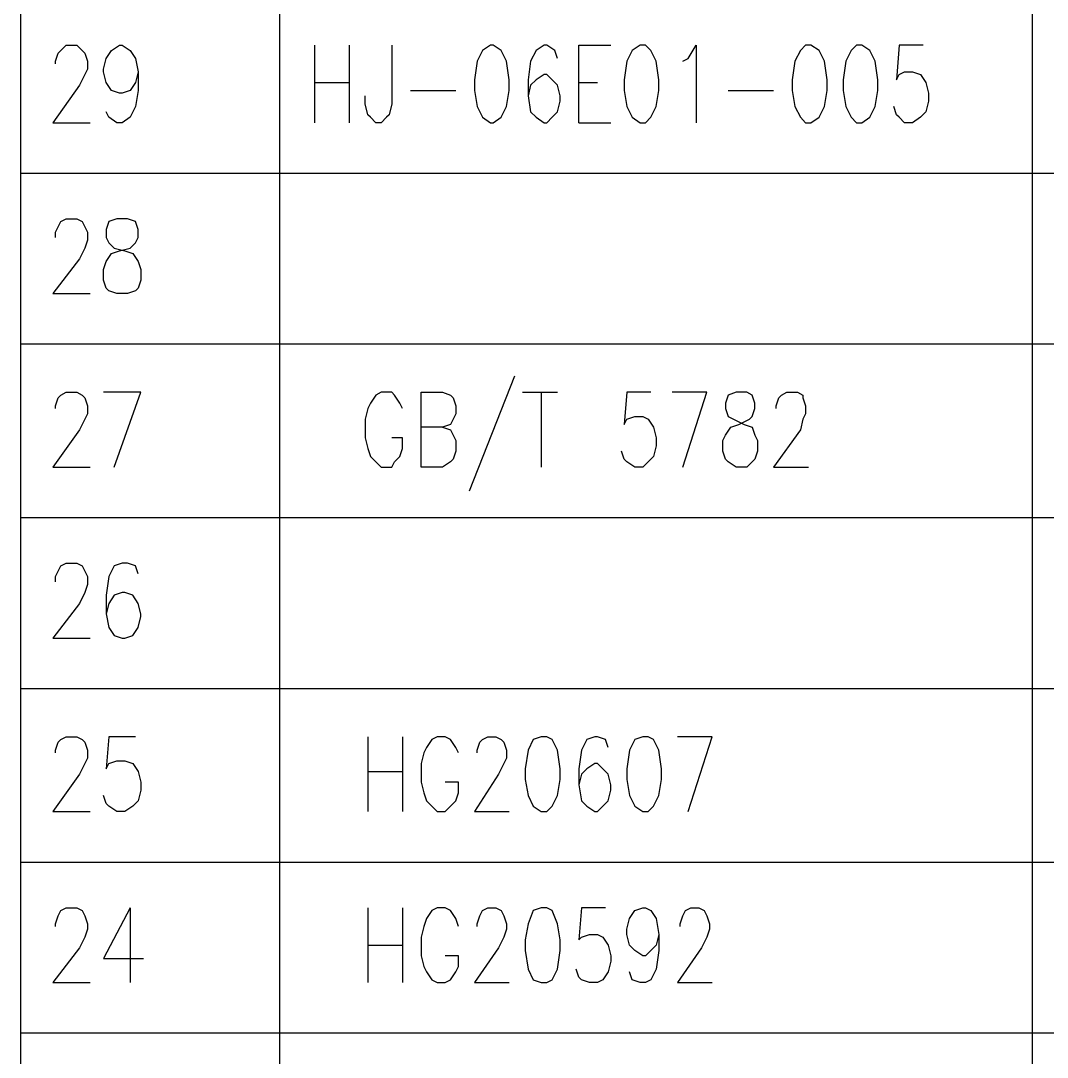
# Model space of a CAD drawing. Extents: x 0.3 to 16.2, y 0.3 to 22.9.
# Drawn here: x 11.143 to 12.425, y 7.247 to 8.541 of the extents above; entities that cross this region are included whole.
import ezdxf

# ---------------------------------------------------------------- set-up
doc = ezdxf.new("R2010")
doc.units = 0
doc.header["$MEASUREMENT"] = 0
doc.linetypes.add('AUSGEZOGEN', pattern=[0])
doc.layers.get('0').update_dxf_attribs({"linetype": 'AUSGEZOGEN'})

msp = doc.modelspace()

# ---------------------------------------------------------------- linework, layer by layer
for points in [[(11.1433, 8.35), (11.1433, 8.5667)], [(11.4667, 8.35), (11.4667, 8.5667)], [(12.4067, 8.35), (12.4067, 8.5667)], [(11.1867, 8.4867), (11.1867, 8.49), (11.1867, 8.49), (11.19, 8.5), (11.19, 8.5), (11.1933, 8.5033), (11.1933, 8.5033), (11.2, 8.51), (11.2, 8.51), (11.2133, 8.51), (11.2133, 8.51), (11.22, 8.5033), (11.22, 8.5033), (11.2233, 8.5), (11.2233, 8.5), (11.2267, 8.49), (11.2267, 8.49), (11.2267, 8.48), (11.2267, 8.48), (11.2233, 8.4733), (11.2233, 8.4733), (11.2167, 8.46), (11.2167, 8.46), (11.1833, 8.4133), (11.1833, 8.4133), (11.23, 8.4133)], [(11.29, 8.4767), (11.2867, 8.4633), (11.2867, 8.4633), (11.28, 8.4533), (11.28, 8.4533), (11.27, 8.45), (11.27, 8.45), (11.2667, 8.45), (11.2667, 8.45), (11.2567, 8.4533), (11.2567, 8.4533), (11.25, 8.4633), (11.25, 8.4633), (11.2467, 8.4767), (11.2467, 8.4767), (11.2467, 8.48), (11.2467, 8.48), (11.25, 8.4933), (11.25, 8.4933), (11.2567, 8.5033), (11.2567, 8.5033), (11.2667, 8.51), (11.2667, 8.51), (11.27, 8.51), (11.27, 8.51), (11.28, 8.5033), (11.28, 8.5033), (11.2867, 8.4933), (11.2867, 8.4933), (11.29, 8.4767), (11.29, 8.4767), (11.29, 8.4533), (11.29, 8.4533), (11.2867, 8.4333), (11.2867, 8.4333), (11.28, 8.42), (11.28, 8.42), (11.27, 8.4133), (11.27, 8.4133), (11.2633, 8.4133), (11.2633, 8.4133), (11.2533, 8.42), (11.2533, 8.42), (11.25, 8.4267)], [(11.51, 8.51), (11.51, 8.4133)], [(11.5533, 8.51), (11.5533, 8.4133)], [(11.6067, 8.51), (11.6067, 8.4367), (11.6067, 8.4367), (11.6033, 8.4233), (11.6033, 8.4233), (11.6, 8.42), (11.6, 8.42), (11.5933, 8.4133), (11.5933, 8.4133), (11.5867, 8.4133), (11.5867, 8.4133), (11.58, 8.42), (11.58, 8.42), (11.5767, 8.4233), (11.5767, 8.4233), (11.5733, 8.4367), (11.5733, 8.4367), (11.5733, 8.4467)], [(11.73, 8.51), (11.72, 8.5033), (11.72, 8.5033), (11.7133, 8.49), (11.7133, 8.49), (11.71, 8.4667), (11.71, 8.4667), (11.71, 8.4533), (11.71, 8.4533), (11.7133, 8.4333), (11.7133, 8.4333), (11.72, 8.42), (11.72, 8.42), (11.73, 8.4133), (11.73, 8.4133), (11.7333, 8.4133), (11.7333, 8.4133), (11.7433, 8.42), (11.7433, 8.42), (11.75, 8.4333), (11.75, 8.4333), (11.7533, 8.4533), (11.7533, 8.4533), (11.7533, 8.4667), (11.7533, 8.4667), (11.75, 8.49), (11.75, 8.49), (11.7433, 8.5033), (11.7433, 8.5033), (11.7333, 8.51), (11.7333, 8.51), (11.73, 8.51), (11.73, 8.51)], [(11.8133, 8.4933), (11.81, 8.5033), (11.81, 8.5033), (11.8, 8.51), (11.8, 8.51), (11.7967, 8.51), (11.7967, 8.51), (11.7867, 8.5033), (11.7867, 8.5033), (11.78, 8.49), (11.78, 8.49), (11.7767, 8.4667), (11.7767, 8.4667), (11.7767, 8.4467), (11.7767, 8.4467), (11.78, 8.4267), (11.78, 8.4267), (11.7867, 8.42), (11.7867, 8.42), (11.7967, 8.4133), (11.7967, 8.4133), (11.8, 8.4133), (11.8, 8.4133), (11.8067, 8.42), (11.8067, 8.42), (11.8133, 8.4267), (11.8133, 8.4267), (11.8167, 8.44), (11.8167, 8.44), (11.8167, 8.4467), (11.8167, 8.4467), (11.8133, 8.46), (11.8133, 8.46), (11.8067, 8.4667), (11.8067, 8.4667), (11.8, 8.4733), (11.8, 8.4733), (11.7967, 8.4733), (11.7967, 8.4733), (11.7867, 8.4667), (11.7867, 8.4667), (11.78, 8.46), (11.78, 8.46), (11.7767, 8.4467)], [(11.84, 8.4133), (11.84, 8.51), (11.84, 8.51), (11.88, 8.51)], [(11.9167, 8.51), (11.9067, 8.5033), (11.9067, 8.5033), (11.9, 8.49), (11.9, 8.49), (11.8967, 8.4667), (11.8967, 8.4667), (11.8967, 8.4533), (11.8967, 8.4533), (11.9, 8.4333), (11.9, 8.4333), (11.9067, 8.42), (11.9067, 8.42), (11.9167, 8.4133), (11.9167, 8.4133), (11.9233, 8.4133), (11.9233, 8.4133), (11.93, 8.42), (11.93, 8.42), (11.9367, 8.4333), (11.9367, 8.4333), (11.94, 8.4533), (11.94, 8.4533), (11.94, 8.4667), (11.94, 8.4667), (11.9367, 8.49), (11.9367, 8.49), (11.93, 8.5033), (11.93, 8.5033), (11.9233, 8.51), (11.9233, 8.51), (11.9167, 8.51), (11.9167, 8.51)], [(11.97, 8.49), (11.9767, 8.4933), (11.9767, 8.4933), (11.9867, 8.51), (11.9867, 8.51), (11.9867, 8.4133)], [(12.1233, 8.51), (12.1167, 8.5033), (12.1167, 8.5033), (12.11, 8.49), (12.11, 8.49), (12.1067, 8.4667), (12.1067, 8.4667), (12.1067, 8.4533), (12.1067, 8.4533), (12.11, 8.4333), (12.11, 8.4333), (12.1167, 8.42), (12.1167, 8.42), (12.1233, 8.4133), (12.1233, 8.4133), (12.13, 8.4133), (12.13, 8.4133), (12.14, 8.42), (12.14, 8.42), (12.1467, 8.4333), (12.1467, 8.4333), (12.15, 8.4533), (12.15, 8.4533), (12.15, 8.4667), (12.15, 8.4667), (12.1467, 8.49), (12.1467, 8.49), (12.14, 8.5033), (12.14, 8.5033), (12.13, 8.51), (12.13, 8.51), (12.1233, 8.51), (12.1233, 8.51)], [(12.1867, 8.51), (12.18, 8.5033), (12.18, 8.5033), (12.1733, 8.49), (12.1733, 8.49), (12.17, 8.4667), (12.17, 8.4667), (12.17, 8.4533), (12.17, 8.4533), (12.1733, 8.4333), (12.1733, 8.4333), (12.18, 8.42), (12.18, 8.42), (12.1867, 8.4133), (12.1867, 8.4133), (12.1933, 8.4133), (12.1933, 8.4133), (12.2033, 8.42), (12.2033, 8.42), (12.21, 8.4333), (12.21, 8.4333), (12.2133, 8.4533), (12.2133, 8.4533), (12.2133, 8.4667), (12.2133, 8.4667), (12.21, 8.49), (12.21, 8.49), (12.2033, 8.5033), (12.2033, 8.5033), (12.1933, 8.51), (12.1933, 8.51), (12.1867, 8.51), (12.1867, 8.51)], [(12.27, 8.51), (12.24, 8.51), (12.24, 8.51), (12.2367, 8.4667), (12.2367, 8.4667), (12.24, 8.4733), (12.24, 8.4733), (12.2467, 8.4767), (12.2467, 8.4767), (12.2567, 8.4767), (12.2567, 8.4767), (12.2667, 8.4733), (12.2667, 8.4733), (12.2733, 8.4633), (12.2733, 8.4633), (12.2767, 8.45), (12.2767, 8.45), (12.2767, 8.44), (12.2767, 8.44), (12.2733, 8.4267), (12.2733, 8.4267), (12.2667, 8.42), (12.2667, 8.42), (12.2567, 8.4133), (12.2567, 8.4133), (12.2467, 8.4133), (12.2467, 8.4133), (12.24, 8.42), (12.24, 8.42), (12.2367, 8.4233), (12.2367, 8.4233), (12.2333, 8.4333)], [(11.51, 8.4633), (11.5533, 8.4633)], [(11.84, 8.4633), (11.8633, 8.4633)], [(11.63, 8.4533), (11.6867, 8.4533)], [(12.0267, 8.4533), (12.0833, 8.4533)], [(11.84, 8.4133), (11.88, 8.4133)], [(15.9833, 8.35), (11.1433, 8.35)], [(11.1433, 8.1367), (11.1433, 8.35)], [(11.4667, 8.1367), (11.4667, 8.35)], [(12.4067, 8.1367), (12.4067, 8.35)], [(11.1867, 8.27), (11.1867, 8.2767), (11.1867, 8.2767), (11.19, 8.2833), (11.19, 8.2833), (11.1933, 8.29), (11.1933, 8.29), (11.2, 8.2933), (11.2, 8.2933), (11.2133, 8.2933), (11.2133, 8.2933), (11.22, 8.29), (11.22, 8.29), (11.2233, 8.2833), (11.2233, 8.2833), (11.2267, 8.2767), (11.2267, 8.2767), (11.2267, 8.2667), (11.2267, 8.2667), (11.2233, 8.2567), (11.2233, 8.2567), (11.2167, 8.2433), (11.2167, 8.2433), (11.1833, 8.2), (11.1833, 8.2), (11.23, 8.2)], [(11.2633, 8.2933), (11.2533, 8.29), (11.2533, 8.29), (11.25, 8.28), (11.25, 8.28), (11.25, 8.27), (11.25, 8.27), (11.2533, 8.2633), (11.2533, 8.2633), (11.26, 8.2567), (11.26, 8.2567), (11.2733, 8.2533), (11.2733, 8.2533), (11.2833, 8.25), (11.2833, 8.25), (11.29, 8.24), (11.29, 8.24), (11.2933, 8.23), (11.2933, 8.23), (11.2933, 8.2167), (11.2933, 8.2167), (11.29, 8.2067), (11.29, 8.2067), (11.2867, 8.2033), (11.2867, 8.2033), (11.2767, 8.2), (11.2767, 8.2), (11.2633, 8.2), (11.2633, 8.2), (11.2533, 8.2033), (11.2533, 8.2033), (11.25, 8.2067), (11.25, 8.2067), (11.2467, 8.2167), (11.2467, 8.2167), (11.2467, 8.23), (11.2467, 8.23), (11.25, 8.24), (11.25, 8.24), (11.2567, 8.25), (11.2567, 8.25), (11.2667, 8.2533), (11.2667, 8.2533), (11.28, 8.2567), (11.28, 8.2567), (11.2867, 8.2633), (11.2867, 8.2633), (11.29, 8.27), (11.29, 8.27), (11.29, 8.28), (11.29, 8.28), (11.2867, 8.29), (11.2867, 8.29), (11.2767, 8.2933), (11.2767, 8.2933), (11.2633, 8.2933), (11.2633, 8.2933)], [(15.9833, 8.1367), (11.1433, 8.1367)], [(11.1433, 7.92), (11.1433, 8.1367)], [(11.4667, 7.92), (11.4667, 8.1367)], [(12.4067, 7.92), (12.4067, 8.1367)], [(11.76, 8.0967), (11.7033, 7.9533)], [(11.1867, 8.0567), (11.1867, 8.06), (11.1867, 8.06), (11.19, 8.07), (11.19, 8.07), (11.1933, 8.0733), (11.1933, 8.0733), (11.2, 8.0767), (11.2, 8.0767), (11.2133, 8.0767), (11.2133, 8.0767), (11.22, 8.0733), (11.22, 8.0733), (11.2233, 8.07), (11.2233, 8.07), (11.2267, 8.06), (11.2267, 8.06), (11.2267, 8.05), (11.2267, 8.05), (11.2233, 8.0433), (11.2233, 8.0433), (11.2167, 8.03), (11.2167, 8.03), (11.1833, 7.9833), (11.1833, 7.9833), (11.23, 7.9833)], [(11.26, 7.9833), (11.2933, 8.0767), (11.2933, 8.0767), (11.2467, 8.0767)], [(11.62, 8.0567), (11.6167, 8.0633), (11.6167, 8.0633), (11.61, 8.0733), (11.61, 8.0733), (11.6067, 8.0767), (11.6067, 8.0767), (11.5933, 8.0767), (11.5933, 8.0767), (11.5867, 8.0733), (11.5867, 8.0733), (11.58, 8.0633), (11.58, 8.0633), (11.5767, 8.0567), (11.5767, 8.0567), (11.5733, 8.0433), (11.5733, 8.0433), (11.5733, 8.02), (11.5733, 8.02), (11.5767, 8.0067), (11.5767, 8.0067), (11.58, 7.9967), (11.58, 7.9967), (11.5867, 7.99), (11.5867, 7.99), (11.5933, 7.9833), (11.5933, 7.9833), (11.6067, 7.9833), (11.6067, 7.9833), (11.61, 7.99), (11.61, 7.99), (11.6167, 7.9967), (11.6167, 7.9967), (11.62, 8.0067), (11.62, 8.0067), (11.62, 8.02), (11.62, 8.02), (11.6067, 8.02)], [(11.6433, 7.9833), (11.6433, 8.0767), (11.6433, 8.0767), (11.67, 8.0767), (11.67, 8.0767), (11.68, 8.0733), (11.68, 8.0733), (11.6833, 8.07), (11.6833, 8.07), (11.6867, 8.06), (11.6867, 8.06), (11.6867, 8.05), (11.6867, 8.05), (11.6833, 8.0433), (11.6833, 8.0433), (11.68, 8.0367), (11.68, 8.0367), (11.67, 8.0333), (11.67, 8.0333), (11.6433, 8.0333)], [(11.77, 8.0767), (11.8133, 8.0767)], [(11.7933, 8.0767), (11.7933, 7.9833)], [(11.93, 8.0767), (11.9, 8.0767), (11.9, 8.0767), (11.8967, 8.0367), (11.8967, 8.0367), (11.9, 8.0433), (11.9, 8.0433), (11.91, 8.0467), (11.91, 8.0467), (11.92, 8.0467), (11.92, 8.0467), (11.9267, 8.0433), (11.9267, 8.0433), (11.9333, 8.0333), (11.9333, 8.0333), (11.9367, 8.02), (11.9367, 8.02), (11.9367, 8.01), (11.9367, 8.01), (11.9333, 7.9967), (11.9333, 7.9967), (11.9267, 7.99), (11.9267, 7.99), (11.92, 7.9833), (11.92, 7.9833), (11.91, 7.9833), (11.91, 7.9833), (11.9, 7.99), (11.9, 7.99), (11.8967, 7.9933), (11.8967, 7.9933), (11.8933, 8.0033)], [(11.97, 7.9833), (12, 8.0767), (12, 8.0767), (11.9567, 8.0767)], [(12.0367, 8.0767), (12.0267, 8.0733), (12.0267, 8.0733), (12.0233, 8.0633), (12.0233, 8.0633), (12.0233, 8.0567), (12.0233, 8.0567), (12.0267, 8.0467), (12.0267, 8.0467), (12.0333, 8.0433), (12.0333, 8.0433), (12.0467, 8.0367), (12.0467, 8.0367), (12.0567, 8.0333), (12.0567, 8.0333), (12.06, 8.0233), (12.06, 8.0233), (12.0633, 8.0167), (12.0633, 8.0167), (12.0633, 8.0033), (12.0633, 8.0033), (12.06, 7.9933), (12.06, 7.9933), (12.0567, 7.99), (12.0567, 7.99), (12.05, 7.9833), (12.05, 7.9833), (12.0367, 7.9833), (12.0367, 7.9833), (12.0267, 7.99), (12.0267, 7.99), (12.0233, 7.9933), (12.0233, 7.9933), (12.02, 8.0033), (12.02, 8.0033), (12.02, 8.0167), (12.02, 8.0167), (12.0233, 8.0233), (12.0233, 8.0233), (12.03, 8.0333), (12.03, 8.0333), (12.04, 8.0367), (12.04, 8.0367), (12.0533, 8.0433), (12.0533, 8.0433), (12.0567, 8.0467), (12.0567, 8.0467), (12.06, 8.0567), (12.06, 8.0567), (12.06, 8.0633), (12.06, 8.0633), (12.0567, 8.0733), (12.0567, 8.0733), (12.05, 8.0767), (12.05, 8.0767), (12.0367, 8.0767), (12.0367, 8.0767)], [(12.0867, 8.0567), (12.0867, 8.06), (12.0867, 8.06), (12.09, 8.07), (12.09, 8.07), (12.0933, 8.0733), (12.0933, 8.0733), (12.1, 8.0767), (12.1, 8.0767), (12.1133, 8.0767), (12.1133, 8.0767), (12.12, 8.0733), (12.12, 8.0733), (12.12, 8.07), (12.12, 8.07), (12.1233, 8.06), (12.1233, 8.06), (12.1233, 8.05), (12.1233, 8.05), (12.12, 8.0433), (12.12, 8.0433), (12.1167, 8.03), (12.1167, 8.03), (12.0833, 7.9833), (12.0833, 7.9833), (12.1267, 7.9833)], [(11.67, 8.0333), (11.68, 8.03), (11.68, 8.03), (11.6833, 8.0233), (11.6833, 8.0233), (11.6867, 8.0167), (11.6867, 8.0167), (11.6867, 8.0033), (11.6867, 8.0033), (11.6833, 7.9933), (11.6833, 7.9933), (11.68, 7.99), (11.68, 7.99), (11.67, 7.9833), (11.67, 7.9833), (11.6433, 7.9833)], [(15.9833, 7.92), (11.1433, 7.92)], [(11.1433, 7.7067), (11.1433, 7.92)], [(11.4667, 7.7067), (11.4667, 7.92)], [(12.4067, 7.7067), (12.4067, 7.92)], [(11.1867, 7.84), (11.1867, 7.8467), (11.1867, 7.8467), (11.19, 7.8533), (11.19, 7.8533), (11.1933, 7.86), (11.1933, 7.86), (11.2, 7.8633), (11.2, 7.8633), (11.2133, 7.8633), (11.2133, 7.8633), (11.22, 7.86), (11.22, 7.86), (11.2233, 7.8533), (11.2233, 7.8533), (11.2267, 7.8467), (11.2267, 7.8467), (11.2267, 7.8367), (11.2267, 7.8367), (11.2233, 7.8267), (11.2233, 7.8267), (11.2167, 7.8133), (11.2167, 7.8133), (11.1833, 7.77), (11.1833, 7.77), (11.23, 7.77)], [(11.29, 7.85), (11.2867, 7.86), (11.2867, 7.86), (11.2767, 7.8633), (11.2767, 7.8633), (11.27, 7.8633), (11.27, 7.8633), (11.26, 7.86), (11.26, 7.86), (11.2533, 7.8467), (11.2533, 7.8467), (11.25, 7.8233), (11.25, 7.8233), (11.25, 7.8), (11.25, 7.8), (11.2533, 7.7833), (11.2533, 7.7833), (11.26, 7.7733), (11.26, 7.7733), (11.27, 7.77), (11.27, 7.77), (11.2733, 7.77), (11.2733, 7.77), (11.2833, 7.7733), (11.2833, 7.7733), (11.29, 7.7833), (11.29, 7.7833), (11.2933, 7.7967), (11.2933, 7.7967), (11.2933, 7.8), (11.2933, 7.8), (11.29, 7.8133), (11.29, 7.8133), (11.2833, 7.8233), (11.2833, 7.8233), (11.2733, 7.8267), (11.2733, 7.8267), (11.27, 7.8267), (11.27, 7.8267), (11.26, 7.8233), (11.26, 7.8233), (11.2533, 7.8133), (11.2533, 7.8133), (11.25, 7.8)], [(15.9833, 7.7067), (11.1433, 7.7067)], [(11.1433, 7.49), (11.1433, 7.7067)], [(11.4667, 7.49), (11.4667, 7.7067)], [(12.4067, 7.49), (12.4067, 7.7067)], [(11.1867, 7.6267), (11.1867, 7.63), (11.1867, 7.63), (11.19, 7.64), (11.19, 7.64), (11.1933, 7.6433), (11.1933, 7.6433), (11.2, 7.6467), (11.2, 7.6467), (11.2133, 7.6467), (11.2133, 7.6467), (11.22, 7.6433), (11.22, 7.6433), (11.2233, 7.64), (11.2233, 7.64), (11.2267, 7.63), (11.2267, 7.63), (11.2267, 7.62), (11.2267, 7.62), (11.2233, 7.6133), (11.2233, 7.6133), (11.2167, 7.6), (11.2167, 7.6), (11.1833, 7.5533), (11.1833, 7.5533), (11.23, 7.5533)], [(11.2867, 7.6467), (11.2533, 7.6467), (11.2533, 7.6467), (11.25, 7.6067), (11.25, 7.6067), (11.2533, 7.6133), (11.2533, 7.6133), (11.2633, 7.6167), (11.2633, 7.6167), (11.2733, 7.6167), (11.2733, 7.6167), (11.2833, 7.6133), (11.2833, 7.6133), (11.29, 7.6033), (11.29, 7.6033), (11.2933, 7.59), (11.2933, 7.59), (11.2933, 7.58), (11.2933, 7.58), (11.29, 7.5667), (11.29, 7.5667), (11.2833, 7.56), (11.2833, 7.56), (11.2733, 7.5533), (11.2733, 7.5533), (11.2633, 7.5533), (11.2633, 7.5533), (11.2533, 7.56), (11.2533, 7.56), (11.25, 7.5633), (11.25, 7.5633), (11.2467, 7.5733)], [(11.5767, 7.6467), (11.5767, 7.5533)], [(11.62, 7.6467), (11.62, 7.5533)], [(11.69, 7.6267), (11.6867, 7.6333), (11.6867, 7.6333), (11.68, 7.6433), (11.68, 7.6433), (11.6733, 7.6467), (11.6733, 7.6467), (11.6633, 7.6467), (11.6633, 7.6467), (11.6567, 7.6433), (11.6567, 7.6433), (11.65, 7.6333), (11.65, 7.6333), (11.6467, 7.6267), (11.6467, 7.6267), (11.6433, 7.6133), (11.6433, 7.6133), (11.6433, 7.59), (11.6433, 7.59), (11.6467, 7.5767), (11.6467, 7.5767), (11.65, 7.5667), (11.65, 7.5667), (11.6567, 7.56), (11.6567, 7.56), (11.6633, 7.5533), (11.6633, 7.5533), (11.6733, 7.5533), (11.6733, 7.5533), (11.68, 7.56), (11.68, 7.56), (11.6867, 7.5667), (11.6867, 7.5667), (11.69, 7.5767), (11.69, 7.5767), (11.69, 7.59), (11.69, 7.59), (11.6733, 7.59)], [(11.7133, 7.6267), (11.7133, 7.63), (11.7133, 7.63), (11.7167, 7.64), (11.7167, 7.64), (11.72, 7.6433), (11.72, 7.6433), (11.7267, 7.6467), (11.7267, 7.6467), (11.7367, 7.6467), (11.7367, 7.6467), (11.7433, 7.6433), (11.7433, 7.6433), (11.7467, 7.64), (11.7467, 7.64), (11.75, 7.63), (11.75, 7.63), (11.75, 7.62), (11.75, 7.62), (11.7467, 7.6133), (11.7467, 7.6133), (11.74, 7.6), (11.74, 7.6), (11.71, 7.5533), (11.71, 7.5533), (11.7533, 7.5533)], [(11.7933, 7.6467), (11.7833, 7.6433), (11.7833, 7.6433), (11.7767, 7.63), (11.7767, 7.63), (11.7733, 7.6067), (11.7733, 7.6067), (11.7733, 7.5933), (11.7733, 7.5933), (11.7767, 7.5733), (11.7767, 7.5733), (11.7833, 7.56), (11.7833, 7.56), (11.7933, 7.5533), (11.7933, 7.5533), (11.8, 7.5533), (11.8, 7.5533), (11.8067, 7.56), (11.8067, 7.56), (11.8133, 7.5733), (11.8133, 7.5733), (11.8167, 7.5933), (11.8167, 7.5933), (11.8167, 7.6067), (11.8167, 7.6067), (11.8133, 7.63), (11.8133, 7.63), (11.8067, 7.6433), (11.8067, 7.6433), (11.8, 7.6467), (11.8, 7.6467), (11.7933, 7.6467), (11.7933, 7.6467)], [(11.8767, 7.6333), (11.8733, 7.6433), (11.8733, 7.6433), (11.8633, 7.6467), (11.8633, 7.6467), (11.86, 7.6467), (11.86, 7.6467), (11.85, 7.6433), (11.85, 7.6433), (11.8433, 7.63), (11.8433, 7.63), (11.84, 7.6067), (11.84, 7.6067), (11.84, 7.5867), (11.84, 7.5867), (11.8433, 7.5667), (11.8433, 7.5667), (11.85, 7.56), (11.85, 7.56), (11.86, 7.5533), (11.86, 7.5533), (11.8633, 7.5533), (11.8633, 7.5533), (11.87, 7.56), (11.87, 7.56), (11.8767, 7.5667), (11.8767, 7.5667), (11.88, 7.58), (11.88, 7.58), (11.88, 7.5867), (11.88, 7.5867), (11.8767, 7.6), (11.8767, 7.6), (11.87, 7.6067), (11.87, 7.6067), (11.8633, 7.6133), (11.8633, 7.6133), (11.86, 7.6133), (11.86, 7.6133), (11.85, 7.6067), (11.85, 7.6067), (11.8433, 7.6), (11.8433, 7.6), (11.84, 7.5867)], [(11.92, 7.6467), (11.91, 7.6433), (11.91, 7.6433), (11.9033, 7.63), (11.9033, 7.63), (11.9, 7.6067), (11.9, 7.6067), (11.9, 7.5933), (11.9, 7.5933), (11.9033, 7.5733), (11.9033, 7.5733), (11.91, 7.56), (11.91, 7.56), (11.92, 7.5533), (11.92, 7.5533), (11.9267, 7.5533), (11.9267, 7.5533), (11.9333, 7.56), (11.9333, 7.56), (11.94, 7.5733), (11.94, 7.5733), (11.9433, 7.5933), (11.9433, 7.5933), (11.9433, 7.6067), (11.9433, 7.6067), (11.94, 7.63), (11.94, 7.63), (11.9333, 7.6433), (11.9333, 7.6433), (11.9267, 7.6467), (11.9267, 7.6467), (11.92, 7.6467), (11.92, 7.6467)], [(11.9767, 7.5533), (12.0067, 7.6467), (12.0067, 7.6467), (11.9633, 7.6467)], [(11.5767, 7.6033), (11.62, 7.6033)], [(15.9833, 7.49), (11.1433, 7.49)], [(11.1433, 7.2767), (11.1433, 7.49)], [(11.4667, 7.2767), (11.4667, 7.49)], [(12.4067, 7.2767), (12.4067, 7.49)], [(11.1867, 7.41), (11.1867, 7.4133), (11.1867, 7.4133), (11.19, 7.4233), (11.19, 7.4233), (11.1933, 7.43), (11.1933, 7.43), (11.2, 7.4333), (11.2, 7.4333), (11.2133, 7.4333), (11.2133, 7.4333), (11.22, 7.43), (11.22, 7.43), (11.2233, 7.4233), (11.2233, 7.4233), (11.2267, 7.4133), (11.2267, 7.4133), (11.2267, 7.4067), (11.2267, 7.4067), (11.2233, 7.3967), (11.2233, 7.3967), (11.2167, 7.3833), (11.2167, 7.3833), (11.1833, 7.34), (11.1833, 7.34), (11.23, 7.34)], [(11.28, 7.4333), (11.2467, 7.37), (11.2467, 7.37), (11.2967, 7.37)], [(11.28, 7.4333), (11.28, 7.34)], [(11.5767, 7.4333), (11.5767, 7.34)], [(11.62, 7.4333), (11.62, 7.34)], [(11.69, 7.41), (11.6867, 7.42), (11.6867, 7.42), (11.68, 7.43), (11.68, 7.43), (11.6733, 7.4333), (11.6733, 7.4333), (11.6633, 7.4333), (11.6633, 7.4333), (11.6567, 7.43), (11.6567, 7.43), (11.65, 7.42), (11.65, 7.42), (11.6467, 7.41), (11.6467, 7.41), (11.6433, 7.3967), (11.6433, 7.3967), (11.6433, 7.3733), (11.6433, 7.3733), (11.6467, 7.36), (11.6467, 7.36), (11.65, 7.3533), (11.65, 7.3533), (11.6567, 7.3433), (11.6567, 7.3433), (11.6633, 7.34), (11.6633, 7.34), (11.6733, 7.34), (11.6733, 7.34), (11.68, 7.3433), (11.68, 7.3433), (11.6867, 7.3533), (11.6867, 7.3533), (11.69, 7.36), (11.69, 7.36), (11.69, 7.3733), (11.69, 7.3733), (11.6733, 7.3733)], [(11.7133, 7.41), (11.7133, 7.4133), (11.7133, 7.4133), (11.7167, 7.4233), (11.7167, 7.4233), (11.72, 7.43), (11.72, 7.43), (11.7267, 7.4333), (11.7267, 7.4333), (11.7367, 7.4333), (11.7367, 7.4333), (11.7433, 7.43), (11.7433, 7.43), (11.7467, 7.4233), (11.7467, 7.4233), (11.75, 7.4133), (11.75, 7.4133), (11.75, 7.4067), (11.75, 7.4067), (11.7467, 7.3967), (11.7467, 7.3967), (11.74, 7.3833), (11.74, 7.3833), (11.71, 7.34), (11.71, 7.34), (11.7533, 7.34)], [(11.7933, 7.4333), (11.7833, 7.43), (11.7833, 7.43), (11.7767, 7.4133), (11.7767, 7.4133), (11.7733, 7.3933), (11.7733, 7.3933), (11.7733, 7.38), (11.7733, 7.38), (11.7767, 7.3567), (11.7767, 7.3567), (11.7833, 7.3433), (11.7833, 7.3433), (11.7933, 7.34), (11.7933, 7.34), (11.8, 7.34), (11.8, 7.34), (11.8067, 7.3433), (11.8067, 7.3433), (11.8133, 7.3567), (11.8133, 7.3567), (11.8167, 7.38), (11.8167, 7.38), (11.8167, 7.3933), (11.8167, 7.3933), (11.8133, 7.4133), (11.8133, 7.4133), (11.8067, 7.43), (11.8067, 7.43), (11.8, 7.4333), (11.8, 7.4333), (11.7933, 7.4333), (11.7933, 7.4333)], [(11.8733, 7.4333), (11.8433, 7.4333), (11.8433, 7.4333), (11.84, 7.3933), (11.84, 7.3933), (11.8433, 7.3967), (11.8433, 7.3967), (11.8533, 7.4), (11.8533, 7.4), (11.8633, 7.4), (11.8633, 7.4), (11.87, 7.3967), (11.87, 7.3967), (11.8767, 7.3867), (11.8767, 7.3867), (11.88, 7.3733), (11.88, 7.3733), (11.88, 7.3667), (11.88, 7.3667), (11.8767, 7.3533), (11.8767, 7.3533), (11.87, 7.3433), (11.87, 7.3433), (11.8633, 7.34), (11.8633, 7.34), (11.8533, 7.34), (11.8533, 7.34), (11.8433, 7.3433), (11.8433, 7.3433), (11.84, 7.3467), (11.84, 7.3467), (11.8367, 7.3567)], [(11.94, 7.4), (11.9367, 7.3867), (11.9367, 7.3867), (11.93, 7.38), (11.93, 7.38), (11.9233, 7.3733), (11.9233, 7.3733), (11.92, 7.3733), (11.92, 7.3733), (11.91, 7.38), (11.91, 7.38), (11.9033, 7.3867), (11.9033, 7.3867), (11.9, 7.4), (11.9, 7.4), (11.9, 7.4067), (11.9, 7.4067), (11.9033, 7.42), (11.9033, 7.42), (11.91, 7.43), (11.91, 7.43), (11.92, 7.4333), (11.92, 7.4333), (11.9233, 7.4333), (11.9233, 7.4333), (11.93, 7.43), (11.93, 7.43), (11.9367, 7.42), (11.9367, 7.42), (11.94, 7.4), (11.94, 7.4), (11.94, 7.38), (11.94, 7.38), (11.9367, 7.3567), (11.9367, 7.3567), (11.93, 7.3433), (11.93, 7.3433), (11.9233, 7.34), (11.9233, 7.34), (11.9167, 7.34), (11.9167, 7.34), (11.9067, 7.3433), (11.9067, 7.3433), (11.9033, 7.3533)], [(11.9667, 7.41), (11.9667, 7.4133), (11.9667, 7.4133), (11.97, 7.4233), (11.97, 7.4233), (11.9733, 7.43), (11.9733, 7.43), (11.98, 7.4333), (11.98, 7.4333), (11.99, 7.4333), (11.99, 7.4333), (11.9967, 7.43), (11.9967, 7.43), (12, 7.4233), (12, 7.4233), (12.0033, 7.4133), (12.0033, 7.4133), (12.0033, 7.4067), (12.0033, 7.4067), (12, 7.3967), (12, 7.3967), (11.9933, 7.3833), (11.9933, 7.3833), (11.9633, 7.34), (11.9633, 7.34), (12.0067, 7.34)], [(11.5767, 7.3867), (11.62, 7.3867)], [(15.9833, 7.2767), (11.1433, 7.2767)], [(11.1433, 7.06), (11.1433, 7.2767)], [(11.4667, 7.06), (11.4667, 7.2767)], [(12.4067, 7.06), (12.4067, 7.2767)]]:
    msp.add_lwpolyline(points)

doc.saveas('drawing.dxf')
